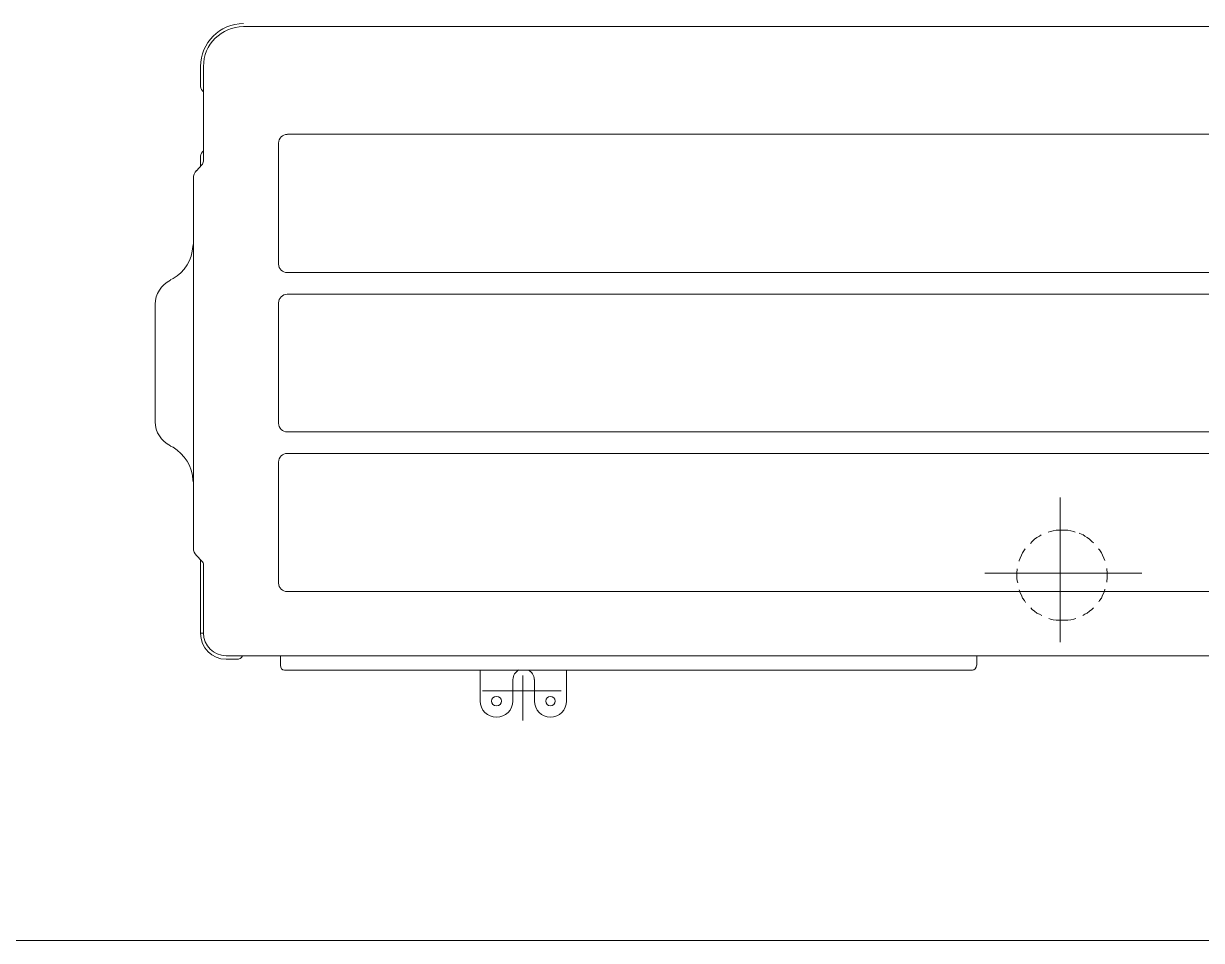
# Model space of a CAD drawing. Header units: inches. Extents: x -114 to 635, y -137 to 57.
# Drawn here: x 152.699 to 153.271, y 27.243 to 27.689 of the extents above; entities that cross this region are included whole.
import ezdxf

# ---------------------------------------------------------------- set-up
doc = ezdxf.new("R2010")
doc.units = ezdxf.units.IN
doc.header["$MEASUREMENT"] = 0
doc.layers.get('0').update_dxf_attribs({"lineweight": 5})
for name, color, linetype, lineweight in [('dim', 1, 'Continuous', 9), ('HATCH', 15, 'Continuous', 0), ('UTILITIES', 141, 'Continuous', 0)]:
    doc.layers.add(name, color=color, linetype=linetype, lineweight=lineweight)

# ---------------------------------------------------------------- blocks, each defined once
blk = doc.blocks.new('AC PLAN')
for points in [[(195753.45, 93488.17), (195741.95, 93488.17), (195732.61, 93478.84), (195732.61, 93467.35)], [(195753.43, 93486.7), (195742.73, 93486.7), (195734.05, 93478.05), (195734.05, 93467.33)], [(196151.38, 93486.79), (196151.38, 93486.79), (195753.47, 93486.79), (195753.47, 93486.79)], [(196151.38, 93486.79), (196151.38, 93486.79), (196603.16, 93486.7), (196603.16, 93486.7)], [(195732.61, 93457.52), (195732.61, 93457.52), (195732.61, 93467.37), (195732.61, 93467.37)], [(195734.05, 93421.33), (195734.05, 93421.33), (195734.05, 93467.33), (195734.05, 93467.33)], [(195732.61, 93457.63), (195732.61, 93456.56), (195733.19, 93455.56), (195734.12, 93455.02)], [(195774.74, 93434.31), (195772.43, 93434.31), (195770.57, 93432.43), (195770.57, 93430.13)], [(196151.38, 93434.36), (196151.38, 93434.36), (195774.92, 93434.36), (195774.92, 93434.36)], [(196151.38, 93434.36), (196151.38, 93434.36), (196527.87, 93434.36), (196527.87, 93434.36)], [(195770.57, 93371.46), (195770.57, 93371.46), (195770.57, 93430.01), (195770.57, 93430.01)], [(195734.12, 93426.36), (195733.19, 93425.82), (195732.61, 93424.83), (195732.61, 93423.75)], [(195732.61, 93418.72), (195732.61, 93418.72), (195732.61, 93423.65), (195732.61, 93423.65)], [(195733.18, 93419.58), (195733.18, 93419.58), (195730.58, 93416.68), (195730.58, 93416.68)], [(195733.23, 93419.46), (195733.72, 93419.94), (195733.99, 93420.59), (195733.99, 93421.28)], [(195730.68, 93416.76), (195729.68, 93415.72), (195729.12, 93414.32), (195729.12, 93412.88)], [(195729.12, 93323.08), (195729.12, 93323.08), (195729.12, 93412.91), (195729.12, 93412.91)], [(195770.57, 93371.29), (195770.57, 93368.99), (195772.43, 93367.12), (195774.74, 93367.12)], [(196151.38, 93367.12), (196151.38, 93367.12), (195774.92, 93367.12), (195774.92, 93367.12)], [(196151.38, 93367.12), (196151.38, 93367.12), (196527.87, 93367.12), (196527.87, 93367.12)], [(195717.97, 93363.42), (195713.45, 93361.24), (195710.59, 93356.71), (195710.59, 93351.73)], [(195774.74, 93356.62), (195772.43, 93356.62), (195770.57, 93354.77), (195770.57, 93352.46)], [(196151.38, 93356.71), (196151.38, 93356.71), (195774.92, 93356.71), (195774.92, 93356.71)], [(196151.38, 93356.71), (196151.38, 93356.71), (196527.87, 93356.71), (196527.87, 93356.71)], [(195710.59, 93351.77), (195710.59, 93351.77), (195710.59, 93294.66), (195710.59, 93294.66)], [(195770.57, 93352.63), (195770.57, 93352.63), (195770.57, 93293.8), (195770.57, 93293.8)], [(195729.12, 93323.08), (195729.12, 93323.08), (195729.12, 93233.52), (195729.12, 93233.52)], [(195710.59, 93294.63), (195710.59, 93289.67), (195713.45, 93285.12), (195717.97, 93282.94)], [(195770.57, 93293.91), (195770.57, 93291.6), (195772.43, 93289.73), (195774.74, 93289.73)], [(196151.38, 93289.73), (196151.38, 93289.73), (195774.92, 93289.73), (195774.92, 93289.73)], [(196151.38, 93289.73), (196151.38, 93289.73), (196527.87, 93289.73), (196527.87, 93289.73)], [(195774.74, 93279.23), (195772.43, 93279.23), (195770.57, 93277.37), (195770.57, 93275.08)], [(195770.57, 93274.95), (195770.57, 93274.95), (195770.57, 93216.42), (195770.57, 93216.42)], [(196151.38, 93279.29), (196151.38, 93279.29), (195774.92, 93279.29), (195774.92, 93279.29)], [(196151.38, 93279.29), (196151.38, 93279.29), (196527.87, 93279.29), (196527.87, 93279.29)], [(196150.48, 93187.54), (196150.48, 93187.54), (196150.48, 93257.86), (196150.48, 93257.86)], [(196141.24, 93239.61), (196141.24, 93239.61), (196140.38, 93239.02), (196140.38, 93239.02)], [(196145.88, 93241.34), (196145.88, 93241.34), (196144.73, 93241.05), (196144.73, 93241.05)], [(196147.04, 93241.64), (196147.04, 93241.64), (196145.88, 93241.34), (196145.88, 93241.34)], [(196148.5, 93241.92), (196148.5, 93241.92), (196147.04, 93241.64), (196147.04, 93241.64)], [(196155.74, 93241.64), (196155.74, 93241.64), (196154.29, 93241.92), (196154.29, 93241.92)], [(196157.19, 93241.34), (196157.19, 93241.34), (196155.74, 93241.64), (196155.74, 93241.64)], [(196157.76, 93241.05), (196157.76, 93241.05), (196157.19, 93241.34), (196157.19, 93241.34)], [(196161.23, 93239.89), (196161.23, 93239.89), (196159.79, 93240.47), (196159.79, 93240.47)], [(196162.42, 93239.02), (196162.42, 93239.02), (196161.53, 93239.89), (196161.53, 93239.89)], [(196136.9, 93236.41), (196136.9, 93236.41), (196136.03, 93235.54), (196136.03, 93235.54)], [(196136.03, 93235.54), (196136.03, 93235.54), (196136.03, 93235.54), (196136.03, 93235.54)], [(196138.06, 93237.58), (196138.06, 93237.58), (196136.9, 93236.41), (196136.9, 93236.41)], [(196139.21, 93238.44), (196139.21, 93238.44), (196138.06, 93237.58), (196138.06, 93237.58)], [(196140.38, 93239.02), (196140.38, 93239.02), (196139.21, 93238.44), (196139.21, 93238.44)], [(196163.56, 93238.44), (196163.56, 93238.44), (196162.42, 93239.02), (196162.42, 93239.02)], [(196164.72, 93237.58), (196164.72, 93237.58), (196163.56, 93238.44), (196163.56, 93238.44)], [(196165.88, 93236.41), (196165.88, 93236.41), (196164.72, 93237.58), (196164.72, 93237.58)], [(196166.75, 93235.84), (196166.75, 93235.84), (196165.88, 93236.41), (196165.88, 93236.41)], [(195729.12, 93233.34), (195729.12, 93231.92), (195729.68, 93230.58), (195730.68, 93229.57)], [(195733.28, 93226.84), (195733.28, 93226.84), (195730.68, 93229.57), (195730.68, 93229.57)], [(196131.1, 93228.3), (196131.1, 93228.3), (196130.53, 93227.14), (196130.53, 93227.14)], [(196131.67, 93229.75), (196131.67, 93229.75), (196131.1, 93228.3), (196131.1, 93228.3)], [(196132.26, 93230.91), (196132.26, 93230.91), (196131.67, 93229.75), (196131.67, 93229.75)], [(196133.13, 93232.35), (196133.13, 93232.35), (196132.26, 93230.91), (196132.26, 93230.91)], [(196133.42, 93232.94), (196133.42, 93232.94), (196133.13, 93232.35), (196133.13, 93232.35)], [(196169.66, 93232.35), (196169.66, 93232.35), (196169.07, 93232.94), (196169.07, 93232.94)], [(196170.52, 93230.91), (196170.52, 93230.91), (196169.66, 93232.35), (196169.66, 93232.35)], [(196171.09, 93229.75), (196171.09, 93229.75), (196170.52, 93230.91), (196170.52, 93230.91)], [(196171.67, 93228.3), (196171.67, 93228.3), (196171.09, 93229.75), (196171.09, 93229.75)], [(196172.26, 93227.14), (196172.26, 93227.14), (196171.67, 93228.3), (196171.67, 93228.3)], [(195732.61, 93191.78), (195732.61, 93202.81), (195732.61, 93227.54), (195732.61, 93227.54)], [(195734.05, 93225.1), (195733.99, 93225.76), (195733.72, 93226.41), (195733.23, 93226.89)], [(195734.05, 93191.94), (195734.05, 93202.53), (195734.05, 93225.1), (195734.05, 93225.1)], [(196129.66, 93222.8), (196129.66, 93222.8), (196129.36, 93221.34), (196129.36, 93221.34)], [(196129.66, 93223.09), (196129.66, 93223.09), (196129.66, 93222.8), (196129.66, 93222.8)], [(196130.53, 93227.14), (196130.53, 93227.14), (196130.53, 93226.86), (196130.53, 93226.86)], [(196172.26, 93227.14), (196172.26, 93227.14), (196172.26, 93227.14), (196172.26, 93227.14)], [(196173.13, 93222.8), (196173.13, 93222.8), (196173.13, 93223.37), (196173.13, 93223.37)], [(196173.42, 93221.34), (196173.42, 93221.34), (196173.13, 93222.8), (196173.13, 93222.8)], [(196113.94, 93220.99), (196113.94, 93220.99), (196190.14, 93220.99), (196190.14, 93220.99)], [(196129.36, 93218.44), (196129.36, 93218.44), (196129.66, 93217.29), (196129.66, 93217.29)], [(196129.66, 93217.29), (196129.66, 93217.29), (196129.95, 93216.42), (196129.95, 93216.42)], [(196173.13, 93217.29), (196173.13, 93217.29), (196173.42, 93218.44), (196173.42, 93218.44)], [(196173.13, 93216.7), (196173.13, 93216.7), (196173.13, 93217.29), (196173.13, 93217.29)], [(195770.57, 93216.23), (195770.57, 93213.94), (195772.43, 93212.07), (195774.74, 93212.07)], [(196151.38, 93212.07), (196151.38, 93212.07), (195774.92, 93212.07), (195774.92, 93212.07)], [(196130.53, 93212.95), (196130.53, 93212.95), (196131.1, 93211.49), (196131.1, 93211.49)], [(196131.1, 93211.49), (196131.1, 93211.49), (196131.67, 93210.33), (196131.67, 93210.33)], [(196151.38, 93212.07), (196151.38, 93212.07), (196527.87, 93212.07), (196527.87, 93212.07)], [(196171.09, 93210.33), (196171.09, 93210.33), (196171.67, 93211.49), (196171.67, 93211.49)], [(196171.67, 93211.49), (196171.67, 93211.49), (196172.26, 93212.95), (196172.26, 93212.95)], [(196172.26, 93212.95), (196172.26, 93212.95), (196172.26, 93213.23), (196172.26, 93213.23)], [(196131.67, 93210.33), (196131.67, 93210.33), (196132.26, 93208.88), (196132.26, 93208.88)], [(196132.26, 93208.88), (196132.26, 93208.88), (196133.13, 93207.73), (196133.13, 93207.73)], [(196133.13, 93207.73), (196133.13, 93207.73), (196133.7, 93206.85), (196133.7, 93206.85)], [(196169.36, 93207.15), (196169.36, 93207.15), (196169.66, 93207.73), (196169.66, 93207.73)], [(196169.66, 93207.73), (196169.66, 93207.73), (196170.52, 93208.88), (196170.52, 93208.88)], [(196170.52, 93208.88), (196170.52, 93208.88), (196171.09, 93210.33), (196171.09, 93210.33)], [(196136.31, 93204.23), (196136.31, 93204.23), (196136.9, 93203.38), (196136.9, 93203.38)], [(196161.53, 93200.48), (196161.53, 93200.48), (196162.42, 93201.05), (196162.42, 93201.05)], [(196162.42, 93201.05), (196162.42, 93201.05), (196163.56, 93201.64), (196163.56, 93201.64)], [(196165.88, 93203.38), (196165.88, 93203.38), (196166.75, 93204.23), (196166.75, 93204.23)], [(196145.01, 93199.02), (196145.01, 93199.02), (196145.88, 93198.74), (196145.88, 93198.74)], [(196145.88, 93198.74), (196145.88, 93198.74), (196147.04, 93198.45), (196147.04, 93198.45)], [(196147.04, 93198.45), (196147.04, 93198.45), (196148.5, 93198.16), (196148.5, 93198.16)], [(196154.29, 93198.16), (196154.29, 93198.16), (196155.74, 93198.45), (196155.74, 93198.45)], [(196155.74, 93198.45), (196155.74, 93198.45), (196157.19, 93198.74), (196157.19, 93198.74)], [(196157.19, 93198.74), (196157.19, 93198.74), (196158.05, 93199.02), (196158.05, 93199.02)], [(195734.06, 93191.97), (195734.06, 93191.97), (195732.61, 93191.97), (195732.61, 93191.97)], [(195732.61, 93191.78), (195732.61, 93184.84), (195738.18, 93179.22), (195745.04, 93179.22)], [(195734.05, 93191.94), (195734.05, 93185.85), (195738.96, 93180.95), (195745.04, 93180.95)], [(195750.29, 93179.22), (195750.29, 93179.22), (195745.08, 93179.22), (195745.08, 93179.22)], [(196151.38, 93180.95), (196151.38, 93180.95), (195745.09, 93180.95), (195745.09, 93180.95)], [(195750.25, 93179.22), (195751.38, 93179.22), (195752.43, 93179.82), (195753, 93180.8)], [(195771.44, 93180.95), (195771.44, 93180.95), (195771.44, 93176.29), (195771.44, 93176.29)], [(196109.94, 93180.95), (196109.94, 93180.95), (196109.94, 93176.29), (196109.94, 93176.29)], [(196151.38, 93180.95), (196151.38, 93180.95), (196438.88, 93180.95), (196438.88, 93180.95)], [(195771.44, 93176.12), (195771.44, 93174.95), (195772.33, 93173.98), (195773.44, 93173.98)], [(195773.47, 93173.98), (195773.47, 93173.98), (196107.92, 93173.98), (196107.92, 93173.98)], [(195868.53, 93158.93), (195868.53, 93158.93), (195868.53, 93173.99), (195868.53, 93173.99)], [(195887.38, 93173.99), (195885.6, 93173.11), (195884.48, 93171.31), (195884.48, 93169.33)], [(195889.27, 93149.38), (195889.27, 93149.38), (195889.27, 93171.34), (195889.27, 93171.34)], [(195894.83, 93169.31), (195894.83, 93171.29), (195893.7, 93173.11), (195891.92, 93173.98)], [(195910.56, 93158.93), (195910.56, 93158.93), (195910.56, 93173.99), (195910.56, 93173.99)], [(196107.75, 93173.98), (196108.92, 93173.98), (196109.88, 93174.95), (196109.88, 93176.12)], [(195884.48, 93158.93), (195884.48, 93158.93), (195884.48, 93169.36), (195884.48, 93169.36)], [(195894.91, 93158.93), (195894.91, 93158.93), (195894.91, 93169.36), (195894.91, 93169.36)], [(195869.75, 93163.94), (195869.75, 93163.94), (195907.86, 93163.94), (195907.86, 93163.94)], [(195868.53, 93158.89), (195868.53, 93154.6), (195872.09, 93151.1), (195876.47, 93151.1)], [(195876.47, 93151.1), (195880.85, 93151.1), (195884.41, 93154.6), (195884.41, 93158.89)], [(195894.91, 93158.89), (195894.91, 93154.6), (195898.41, 93151.1), (195902.7, 93151.1)], [(195902.7, 93151.1), (195907.01, 93151.1), (195910.5, 93154.6), (195910.5, 93158.89)]]:
    blk.add_open_spline(points, degree=3)
for points, knots in [([(195717.81, 93363.64), (195717.81, 93363.64), (195719.27, 93364.22), (195719.27, 93364.22), (195719.27, 93364.22), (195724.81, 93367.38), (195728.6, 93373.51), (195728.84, 93379.87), (195728.84, 93379.87), (195728.84, 93379.87), (195729.12, 93381.32), (195729.12, 93381.32)], [0, 0, 0, 0, 0.333333, 0.333333, 0.333333, 0.333333, 0.666667, 0.666667, 0.666667, 0.666667, 1, 1, 1, 1]), ([(195729.12, 93265.11), (195729.12, 93265.11), (195728.84, 93266.26), (195728.84, 93266.26), (195728.84, 93266.26), (195728.76, 93272.86), (195724.81, 93278.8), (195719.27, 93282.22), (195719.27, 93282.22), (195719.27, 93282.22), (195717.81, 93282.78), (195717.81, 93282.78)], [0, 0, 0, 0, 0.333333, 0.333333, 0.333333, 0.333333, 0.666667, 0.666667, 0.666667, 0.666667, 1, 1, 1, 1]), ([(196154.29, 93241.92), (196154.29, 93241.92), (196152.84, 93241.92), (196152.84, 93241.92), (196152.84, 93241.92), (196152.84, 93241.92), (196151.38, 93241.92), (196151.38, 93241.92), (196151.38, 93241.92), (196151.38, 93241.92), (196149.94, 93241.92), (196149.94, 93241.92), (196149.94, 93241.92), (196149.94, 93241.92), (196148.5, 93241.92), (196148.5, 93241.92)], [0, 0, 0, 0, 0.25, 0.25, 0.25, 0.25, 0.5, 0.5, 0.5, 0.5, 0.75, 0.75, 0.75, 0.75, 1, 1, 1, 1]), ([(196129.36, 93221.34), (196129.36, 93221.34), (196129.36, 93219.9), (196129.36, 93219.9), (196129.36, 93219.9), (196129.36, 93219.9), (196129.36, 93218.44), (196129.36, 93218.44)], [0, 0, 0, 0, 0.5, 0.5, 0.5, 0.5, 1, 1, 1, 1]), ([(196173.42, 93218.44), (196173.42, 93218.44), (196173.42, 93219.9), (196173.42, 93219.9), (196173.42, 93219.9), (196173.42, 93219.9), (196173.42, 93221.34), (196173.42, 93221.34)], [0, 0, 0, 0, 0.5, 0.5, 0.5, 0.5, 1, 1, 1, 1]), ([(196136.9, 93203.38), (196136.9, 93203.38), (196138.06, 93202.51), (196138.06, 93202.51), (196138.06, 93202.51), (196138.06, 93202.51), (196139.21, 93201.64), (196139.21, 93201.64)], [0, 0, 0, 0, 0.5, 0.5, 0.5, 0.5, 1, 1, 1, 1]), ([(196139.21, 93201.64), (196139.21, 93201.64), (196140.38, 93201.05), (196140.38, 93201.05), (196140.38, 93201.05), (196140.38, 93201.05), (196141.53, 93200.48), (196141.53, 93200.48)], [0, 0, 0, 0, 0.5, 0.5, 0.5, 0.5, 1, 1, 1, 1]), ([(196163.56, 93201.64), (196163.56, 93201.64), (196164.72, 93202.51), (196164.72, 93202.51), (196164.72, 93202.51), (196164.72, 93202.51), (196165.88, 93203.38), (196165.88, 93203.38)], [0, 0, 0, 0, 0.5, 0.5, 0.5, 0.5, 1, 1, 1, 1]), ([(196148.5, 93198.16), (196148.5, 93198.16), (196149.94, 93198.16), (196149.94, 93198.16), (196149.94, 93198.16), (196149.94, 93198.16), (196151.38, 93198.16), (196151.38, 93198.16)], [0, 0, 0, 0, 0.5, 0.5, 0.5, 0.5, 1, 1, 1, 1]), ([(196151.38, 93198.16), (196151.38, 93198.16), (196152.84, 93198.16), (196152.84, 93198.16), (196152.84, 93198.16), (196152.84, 93198.16), (196154.29, 93198.16), (196154.29, 93198.16)], [0, 0, 0, 0, 0.5, 0.5, 0.5, 0.5, 1, 1, 1, 1]), ([(195878.91, 93158.89), (195878.91, 93160.16), (195877.81, 93161.18), (195876.47, 93161.18), (195876.47, 93161.18), (195875.13, 93161.18), (195874.05, 93160.16), (195874.05, 93158.89), (195874.05, 93158.89), (195874.05, 93157.63), (195875.13, 93156.6), (195876.47, 93156.6), (195876.47, 93156.6), (195877.81, 93156.6), (195878.91, 93157.63), (195878.91, 93158.89)], [0, 0, 0, 0, 0.25, 0.25, 0.25, 0.25, 0.5, 0.5, 0.5, 0.5, 0.75, 0.75, 0.75, 0.75, 1, 1, 1, 1]), ([(195904.99, 93158.89), (195904.99, 93160.16), (195903.95, 93161.18), (195902.7, 93161.18), (195902.7, 93161.18), (195901.44, 93161.18), (195900.42, 93160.16), (195900.42, 93158.89), (195900.42, 93158.89), (195900.42, 93157.63), (195901.44, 93156.6), (195902.7, 93156.6), (195902.7, 93156.6), (195903.95, 93156.6), (195904.99, 93157.63), (195904.99, 93158.89)], [0, 0, 0, 0, 0.25, 0.25, 0.25, 0.25, 0.5, 0.5, 0.5, 0.5, 0.75, 0.75, 0.75, 0.75, 1, 1, 1, 1])]:
    blk.add_open_spline(points, degree=3, knots=knots)
blk = doc.blocks.new('A$C990b6162')
at = {"layer": 'UTILITIES'}
blk.add_lwpolyline([(0, 1737.5), (5767.17, 1737.5), (5767.17, 0), (0, 0)], close=True, dxfattribs=at)
blk.add_blockref('AC PLAN', (-194457.75, -93042.54), dxfattribs=at)
blk = doc.blocks.new('A$Cba35ab29')
at = {"layer": 'HATCH'}
blk.add_blockref('A$C990b6162', (-2883.59, -868.75), dxfattribs=at)

msp = doc.modelspace()

# ---------------------------------------------------------------- block references
at = {"layer": 'dim', "xscale": 0.001, "yscale": 0.001, "zscale": 0.001}
msp.add_blockref('A$Cba35ab29', (154.39334, 28.11173), dxfattribs=at)

doc.saveas('drawing.dxf')
